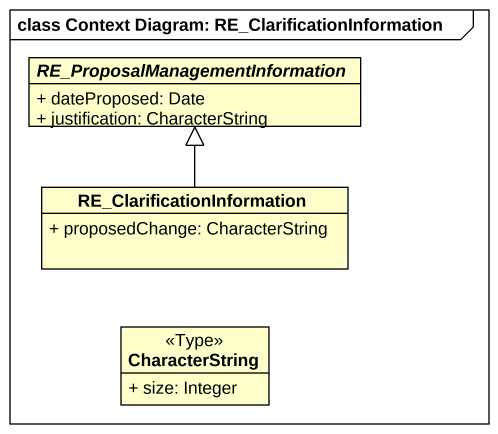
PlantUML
@startuml
mainframe class Context Diagram: RE_ClarificationInformation
hide circle
hide empty members
skinparam classAttributeIconSize 0
abstract class "RE_ProposalManagementInformation" as RE_ProposalManagementInforma {
  + dateProposed: Date
  + justification: CharacterString
}
class RE_ClarificationInformation {
  + proposedChange: CharacterString
}
class CharacterString <<Type>> {
  + size: Integer
}
RE_ClarificationInformation -up-|> RE_ProposalManagementInforma
@enduml
